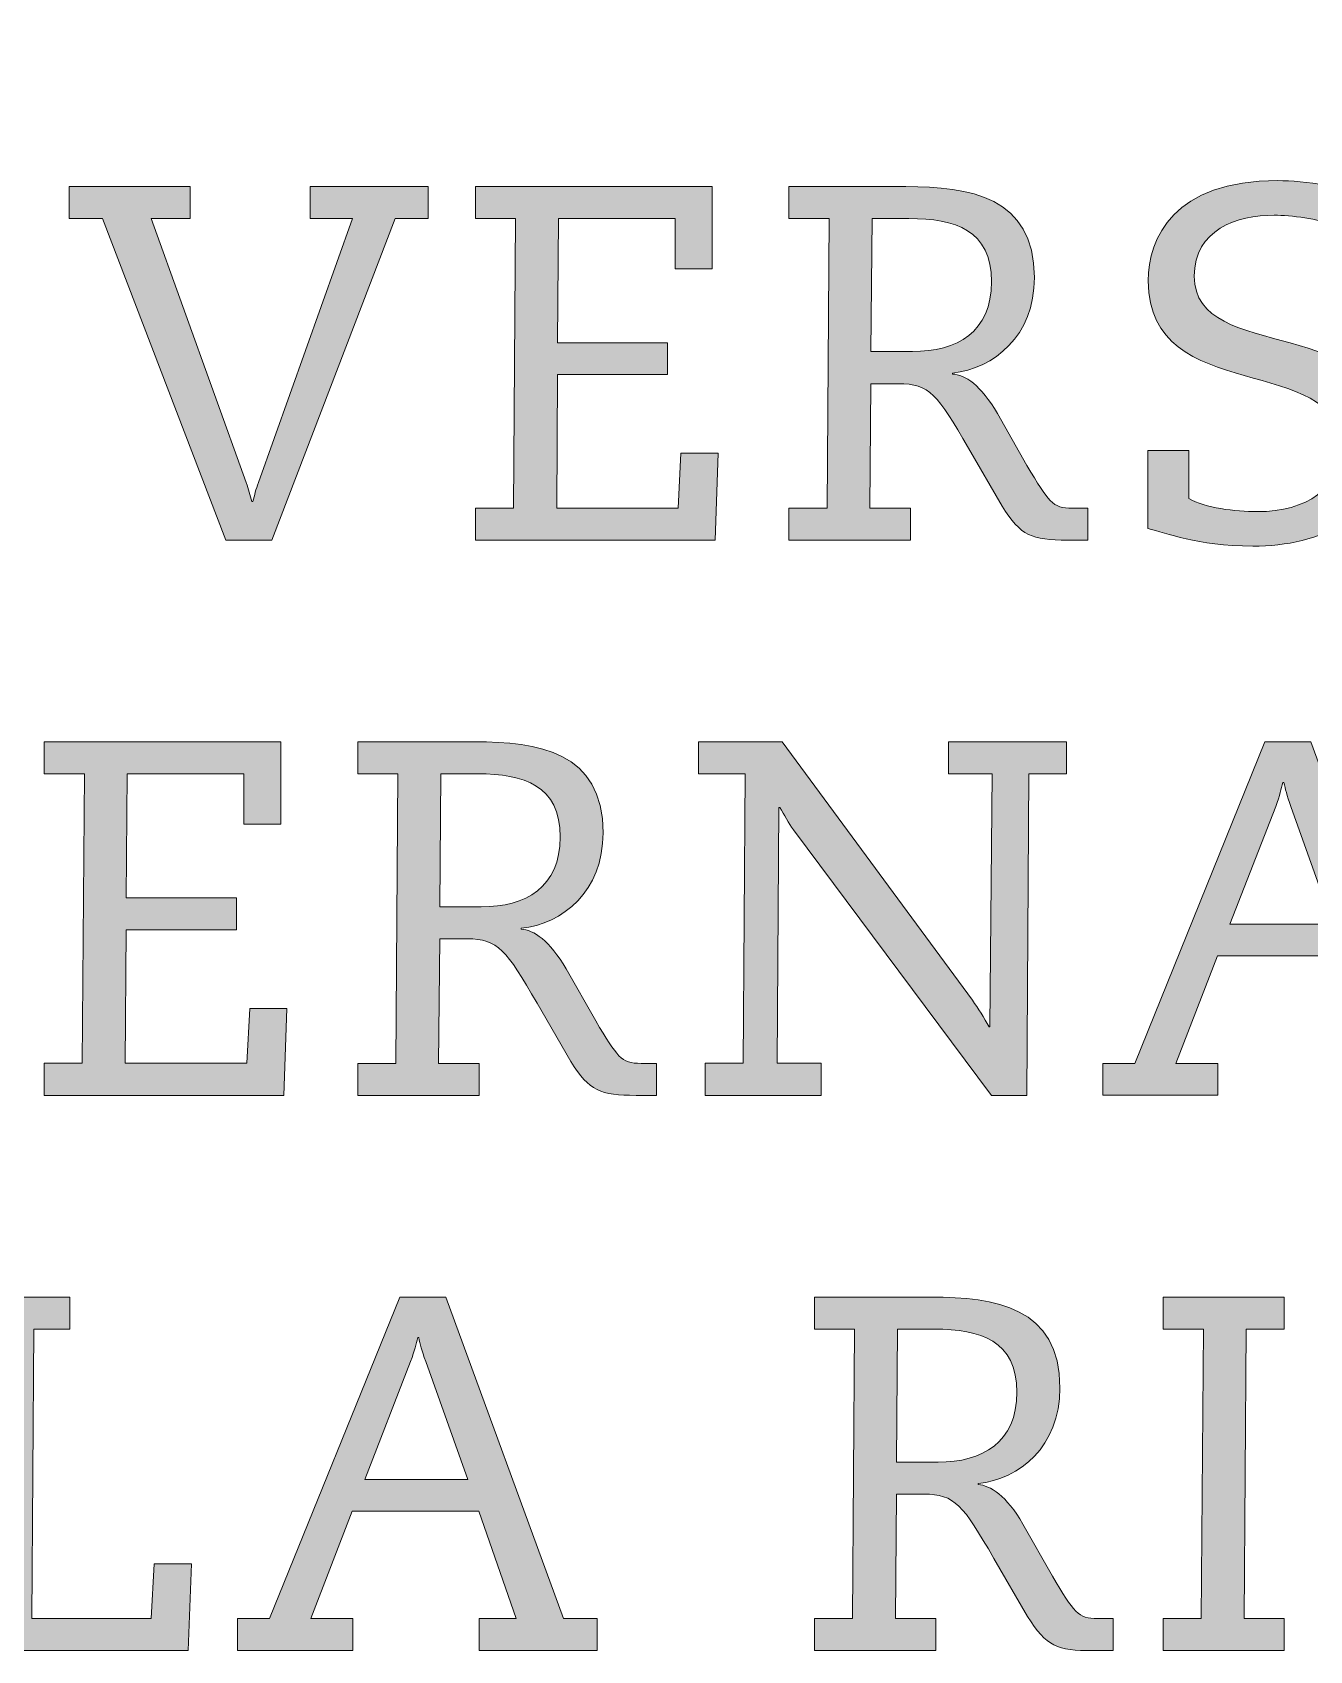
# Model space of a CAD drawing. Header units: centimetres. Extents: x 104.06 to 109.01, y 142.57 to 143.76.
# Drawn here: x 104.472 to 104.915, y 142.603 to 143.165 of the extents above; entities that cross this region are included whole.
import ezdxf

# ---------------------------------------------------------------- set-up
doc = ezdxf.new("R2010")
doc.units = ezdxf.units.CM
doc.header["$MEASUREMENT"] = 0
doc.layers.add('Capa 1', color=7, linetype='Continuous')

# ---------------------------------------------------------------- blocks, each defined once
blk = doc.blocks.new('block 4')
at = {"layer": 'Capa 1', "true_color": 0x0a95c8}
h = blk.add_hatch(color=142, dxfattribs=at)
h.dxf.hatch_style = 2
edge = h.paths.add_edge_path()
edge.add_spline(control_points=[(104.49606, 143.10004), (104.49606, 143.10004), (104.48456, 143.10004), (104.48456, 143.10004), (104.48456, 143.10004), (104.48456, 143.11115), (104.48456, 143.11115), (104.48456, 143.11115), (104.52657, 143.11115), (104.52657, 143.11115), (104.52657, 143.11115), (104.52657, 143.10004), (104.52657, 143.10004), (104.52657, 143.10004), (104.51305, 143.10004), (104.51305, 143.10004), (104.51305, 143.10004), (104.54602, 143.00838), (104.54602, 143.00838), (104.54689, 143.00614), (104.54724, 143.00408), (104.5479, 143.00184), (104.5479, 143.00184), (104.54825, 143.00184), (104.54825, 143.00184), (104.54896, 143.00408), (104.54931, 143.00614), (104.55023, 143.00838), (104.55023, 143.00838), (104.58284, 143.10004), (104.58284, 143.10004), (104.58284, 143.10004), (104.56823, 143.10004), (104.56823, 143.10004), (104.56823, 143.10004), (104.56823, 143.11115), (104.56823, 143.11115), (104.56823, 143.11115), (104.60918, 143.11115), (104.60918, 143.11115), (104.60918, 143.11115), (104.60918, 143.10004), (104.60918, 143.10004), (104.60918, 143.10004), (104.59773, 143.10004), (104.59773, 143.10004), (104.59773, 143.10004), (104.55484, 142.98845), (104.55484, 142.98845), (104.55484, 142.98845), (104.53895, 142.98845), (104.53895, 142.98845), (104.53895, 142.98845), (104.49606, 143.10004), (104.49606, 143.10004)], knot_values=[0, 0, 0, 0, 1, 1, 1, 2, 2, 2, 3, 3, 3, 4, 4, 4, 5, 5, 5, 6, 6, 6, 7, 7, 7, 8, 8, 8, 9, 9, 9, 10, 10, 10, 11, 11, 11, 12, 12, 12, 13, 13, 13, 14, 14, 14, 15, 15, 15, 16, 16, 16, 17, 17, 17, 18, 18, 18, 18], degree=3, periodic=1)
h = blk.add_hatch(color=142, dxfattribs=at)
h.dxf.hatch_style = 2
h.paths.add_polyline_path([(104.63951, 143.10004), (104.6256, 143.10004), (104.6256, 143.11115), (104.70773, 143.11115), (104.70773, 143.08266), (104.69487, 143.08266), (104.69487, 143.10004), (104.65444, 143.10004), (104.65409, 143.05698), (104.69228, 143.05698), (104.69228, 143.04591), (104.65409, 143.04591), (104.65378, 142.99956), (104.69597, 142.99956), (104.69693, 143.01861), (104.70979, 143.01861), (104.70874, 142.98845), (104.6256, 142.98845), (104.6256, 142.99956), (104.63881, 142.99956)])
h = blk.add_hatch(color=142, dxfattribs=at)
h.dxf.hatch_style = 2
edge = h.paths.add_edge_path()
edge.add_spline(control_points=[(104.76286, 143.0539), (104.76286, 143.0539), (104.77726, 143.0539), (104.77726, 143.0539), (104.79276, 143.0539), (104.80474, 143.06066), (104.80474, 143.07818), (104.80474, 143.09609), (104.79206, 143.10008), (104.77608, 143.10008), (104.77608, 143.10008), (104.76326, 143.10008), (104.76326, 143.10008), (104.76326, 143.10008), (104.76286, 143.0539), (104.76286, 143.0539)], knot_values=[0, 0, 0, 0, 1, 1, 1, 2, 2, 2, 3, 3, 3, 4, 4, 4, 5, 5, 5, 5], degree=3, periodic=1)
edge = h.paths.add_edge_path()
edge.add_spline(control_points=[(104.73442, 143.11115), (104.73442, 143.11115), (104.77502, 143.11115), (104.77502, 143.11115), (104.79693, 143.11115), (104.81962, 143.10785), (104.81962, 143.07958), (104.81962, 143.05926), (104.80553, 143.04798), (104.79118, 143.0464), (104.79118, 143.0464), (104.79118, 143.04609), (104.79118, 143.04609), (104.79552, 143.04591), (104.8011, 143.04227), (104.8068, 143.03235), (104.8068, 143.03235), (104.81703, 143.01431), (104.81703, 143.01431), (104.82472, 143.00162), (104.82572, 142.99952), (104.83279, 142.99952), (104.83279, 142.99952), (104.83819, 142.99952), (104.83819, 142.99952), (104.83819, 142.99952), (104.83819, 142.98845), (104.83819, 142.98845), (104.83819, 142.98845), (104.83112, 142.98845), (104.83112, 142.98845), (104.81861, 142.98845), (104.81497, 142.98982), (104.80839, 143.00026), (104.80839, 143.00026), (104.79675, 143.02036), (104.79675, 143.02036), (104.78596, 143.03898), (104.78323, 143.04275), (104.77239, 143.04275), (104.77239, 143.04275), (104.76286, 143.04275), (104.76286, 143.04275), (104.76286, 143.04275), (104.76251, 142.99952), (104.76251, 142.99952), (104.76251, 142.99952), (104.7766, 142.99952), (104.7766, 142.99952), (104.7766, 142.99952), (104.7766, 142.98845), (104.7766, 142.98845), (104.7766, 142.98845), (104.73442, 142.98845), (104.73442, 142.98845), (104.73442, 142.98845), (104.73442, 142.99952), (104.73442, 142.99952), (104.73442, 142.99952), (104.74763, 142.99952), (104.74763, 142.99952), (104.74763, 142.99952), (104.74833, 143.10008), (104.74833, 143.10008), (104.74833, 143.10008), (104.73442, 143.10008), (104.73442, 143.10008), (104.73442, 143.10008), (104.73442, 143.11115), (104.73442, 143.11115)], knot_values=[0, 0, 0, 0, 1, 1, 1, 2, 2, 2, 3, 3, 3, 4, 4, 4, 5, 5, 5, 6, 6, 6, 7, 7, 7, 8, 8, 8, 9, 9, 9, 10, 10, 10, 11, 11, 11, 12, 12, 12, 13, 13, 13, 14, 14, 14, 15, 15, 15, 16, 16, 16, 17, 17, 17, 18, 18, 18, 19, 19, 19, 20, 20, 20, 21, 21, 21, 22, 22, 22, 23, 23, 23, 23], degree=3, periodic=1)
h = blk.add_hatch(color=142, dxfattribs=at)
h.dxf.hatch_style = 2
edge = h.paths.add_edge_path()
edge.add_spline(control_points=[(104.859, 143.01953), (104.859, 143.01953), (104.87318, 143.01953), (104.87318, 143.01953), (104.87318, 143.01953), (104.87318, 143.00285), (104.87318, 143.00285), (104.8788, 142.99956), (104.88937, 142.99833), (104.89697, 142.99833), (104.91435, 142.99833), (104.92576, 143.00632), (104.92576, 143.02107), (104.92576, 143.0539), (104.85917, 143.03441), (104.85917, 143.0784), (104.85917, 143.09328), (104.86786, 143.11325), (104.90417, 143.11325), (104.91294, 143.11325), (104.9291, 143.11097), (104.93674, 143.1075), (104.93674, 143.1075), (104.93674, 143.0827), (104.93674, 143.0827), (104.93674, 143.0827), (104.92317, 143.0827), (104.92317, 143.0827), (104.92317, 143.0827), (104.92317, 143.09798), (104.92317, 143.09798), (104.9187, 143.09986), (104.90864, 143.10123), (104.90285, 143.10123), (104.8899, 143.10123), (104.87511, 143.09626), (104.87511, 143.08011), (104.87511, 143.04885), (104.94178, 143.06848), (104.94178, 143.02317), (104.94178, 142.99605), (104.91887, 142.98635), (104.89543, 142.98635), (104.8755, 142.98635), (104.86576, 142.99104), (104.859, 142.99245), (104.859, 142.99245), (104.859, 143.01953), (104.859, 143.01953)], knot_values=[0, 0, 0, 0, 1, 1, 1, 2, 2, 2, 3, 3, 3, 4, 4, 4, 5, 5, 5, 6, 6, 6, 7, 7, 7, 8, 8, 8, 9, 9, 9, 10, 10, 10, 11, 11, 11, 12, 12, 12, 13, 13, 13, 14, 14, 14, 15, 15, 15, 16, 16, 16, 16], degree=3, periodic=1)
h = blk.add_hatch(color=142, dxfattribs=at)
h.dxf.hatch_style = 2
h.paths.add_polyline_path([(104.48983, 142.90729), (104.47591, 142.90729), (104.47591, 142.91835), (104.55804, 142.91835), (104.55804, 142.88986), (104.54518, 142.88986), (104.54518, 142.90729), (104.50471, 142.90729), (104.50436, 142.86418), (104.54259, 142.86418), (104.54259, 142.85312), (104.50436, 142.85312), (104.50401, 142.80681), (104.54623, 142.80681), (104.5472, 142.82586), (104.5601, 142.82586), (104.55905, 142.79566), (104.47591, 142.79566), (104.47591, 142.80681), (104.48908, 142.80681)])
h = blk.add_hatch(color=142, dxfattribs=at)
h.dxf.hatch_style = 2
edge = h.paths.add_edge_path()
edge.add_spline(control_points=[(104.61318, 142.86111), (104.61318, 142.86111), (104.62757, 142.86111), (104.62757, 142.86111), (104.64303, 142.86111), (104.65501, 142.86787), (104.65501, 142.88538), (104.65501, 142.9033), (104.64232, 142.90729), (104.62635, 142.90729), (104.62635, 142.90729), (104.61353, 142.90729), (104.61353, 142.90729), (104.61353, 142.90729), (104.61318, 142.86111), (104.61318, 142.86111)], knot_values=[0, 0, 0, 0, 1, 1, 1, 2, 2, 2, 3, 3, 3, 4, 4, 4, 5, 5, 5, 5], degree=3, periodic=1)
edge = h.paths.add_edge_path()
edge.add_spline(control_points=[(104.58469, 142.91839), (104.58469, 142.91839), (104.62529, 142.91839), (104.62529, 142.91839), (104.64715, 142.91839), (104.66989, 142.9151), (104.66989, 142.88679), (104.66989, 142.86646), (104.65584, 142.85518), (104.64145, 142.85365), (104.64145, 142.85365), (104.64145, 142.85334), (104.64145, 142.85334), (104.64575, 142.85312), (104.65137, 142.84948), (104.65707, 142.83956), (104.65707, 142.83956), (104.66735, 142.82151), (104.66735, 142.82151), (104.67494, 142.80887), (104.67599, 142.80677), (104.6831, 142.80677), (104.6831, 142.80677), (104.68846, 142.80677), (104.68846, 142.80677), (104.68846, 142.80677), (104.68846, 142.79566), (104.68846, 142.79566), (104.68846, 142.79566), (104.68135, 142.79566), (104.68135, 142.79566), (104.66888, 142.79566), (104.66524, 142.79707), (104.65865, 142.80742), (104.65865, 142.80742), (104.64702, 142.82762), (104.64702, 142.82762), (104.63627, 142.84618), (104.63346, 142.85), (104.6227, 142.85), (104.6227, 142.85), (104.61318, 142.85), (104.61318, 142.85), (104.61318, 142.85), (104.61278, 142.80677), (104.61278, 142.80677), (104.61278, 142.80677), (104.62687, 142.80677), (104.62687, 142.80677), (104.62687, 142.80677), (104.62687, 142.79566), (104.62687, 142.79566), (104.62687, 142.79566), (104.58469, 142.79566), (104.58469, 142.79566), (104.58469, 142.79566), (104.58469, 142.80677), (104.58469, 142.80677), (104.58469, 142.80677), (104.5979, 142.80677), (104.5979, 142.80677), (104.5979, 142.80677), (104.5986, 142.90729), (104.5986, 142.90729), (104.5986, 142.90729), (104.58469, 142.90729), (104.58469, 142.90729), (104.58469, 142.90729), (104.58469, 142.91839), (104.58469, 142.91839)], knot_values=[0, 0, 0, 0, 1, 1, 1, 2, 2, 2, 3, 3, 3, 4, 4, 4, 5, 5, 5, 6, 6, 6, 7, 7, 7, 8, 8, 8, 9, 9, 9, 10, 10, 10, 11, 11, 11, 12, 12, 12, 13, 13, 13, 14, 14, 14, 15, 15, 15, 16, 16, 16, 17, 17, 17, 18, 18, 18, 19, 19, 19, 20, 20, 20, 21, 21, 21, 22, 22, 22, 23, 23, 23, 23], degree=3, periodic=1)
h = blk.add_hatch(color=142, dxfattribs=at)
h.dxf.hatch_style = 2
edge = h.paths.add_edge_path()
edge.add_spline(control_points=[(104.71919, 142.90729), (104.71919, 142.90729), (104.70303, 142.90729), (104.70303, 142.90729), (104.70303, 142.90729), (104.70303, 142.91835), (104.70303, 142.91835), (104.70303, 142.91835), (104.73201, 142.91835), (104.73201, 142.91835), (104.73201, 142.91835), (104.79811, 142.82867), (104.79811, 142.82867), (104.80018, 142.82586), (104.80206, 142.82257), (104.80386, 142.81945), (104.80386, 142.81945), (104.80417, 142.81945), (104.80417, 142.81945), (104.80417, 142.81945), (104.80492, 142.90729), (104.80492, 142.90729), (104.80492, 142.90729), (104.78982, 142.90729), (104.78982, 142.90729), (104.78982, 142.90729), (104.78982, 142.91835), (104.78982, 142.91835), (104.78982, 142.91835), (104.83073, 142.91835), (104.83073, 142.91835), (104.83073, 142.91835), (104.83073, 142.90729), (104.83073, 142.90729), (104.83073, 142.90729), (104.81774, 142.90729), (104.81774, 142.90729), (104.81774, 142.90729), (104.81703, 142.79566), (104.81703, 142.79566), (104.81703, 142.79566), (104.8047, 142.79566), (104.8047, 142.79566), (104.8047, 142.79566), (104.736, 142.8878), (104.736, 142.8878), (104.73424, 142.89026), (104.73271, 142.89302), (104.7313, 142.89565), (104.7313, 142.89565), (104.73095, 142.89565), (104.73095, 142.89565), (104.73095, 142.89565), (104.73029, 142.80681), (104.73029, 142.80681), (104.73029, 142.80681), (104.74557, 142.80681), (104.74557, 142.80681), (104.74557, 142.80681), (104.74557, 142.79566), (104.74557, 142.79566), (104.74557, 142.79566), (104.70527, 142.79566), (104.70527, 142.79566), (104.70527, 142.79566), (104.70527, 142.80681), (104.70527, 142.80681), (104.70527, 142.80681), (104.71849, 142.80681), (104.71849, 142.80681), (104.71849, 142.80681), (104.71919, 142.90729), (104.71919, 142.90729)], knot_values=[0, 0, 0, 0, 1, 1, 1, 2, 2, 2, 3, 3, 3, 4, 4, 4, 5, 5, 5, 6, 6, 6, 7, 7, 7, 8, 8, 8, 9, 9, 9, 10, 10, 10, 11, 11, 11, 12, 12, 12, 13, 13, 13, 14, 14, 14, 15, 15, 15, 16, 16, 16, 17, 17, 17, 18, 18, 18, 19, 19, 19, 20, 20, 20, 21, 21, 21, 22, 22, 22, 23, 23, 23, 24, 24, 24, 24], degree=3, periodic=1)
h = blk.add_hatch(color=142, dxfattribs=at)
h.dxf.hatch_style = 2
edge = h.paths.add_edge_path()
edge.add_spline(control_points=[(104.92322, 142.85505), (104.92322, 142.85505), (104.90864, 142.89596), (104.90864, 142.89596), (104.90728, 142.89996), (104.90671, 142.90202), (104.90623, 142.9043), (104.90623, 142.9043), (104.90583, 142.9043), (104.90583, 142.9043), (104.90531, 142.90202), (104.90483, 142.89996), (104.90342, 142.89596), (104.90342, 142.89596), (104.88748, 142.85505), (104.88748, 142.85505), (104.88748, 142.85505), (104.92322, 142.85505), (104.92322, 142.85505)], knot_values=[0, 0, 0, 0, 1, 1, 1, 2, 2, 2, 3, 3, 3, 4, 4, 4, 5, 5, 5, 6, 6, 6, 6], degree=3, periodic=1)
h.paths.add_polyline_path([(104.84337, 142.80677), (104.85448, 142.80677), (104.89964, 142.91839), (104.91558, 142.91839), (104.95654, 142.80677), (104.96817, 142.80677), (104.96817, 142.7957), (104.92721, 142.7957), (104.92721, 142.80677), (104.94003, 142.80677), (104.92708, 142.84408), (104.88314, 142.84408), (104.86874, 142.80677), (104.88332, 142.80677), (104.88332, 142.7957), (104.84337, 142.7957)])
h = blk.add_hatch(color=142, dxfattribs=at)
h.dxf.hatch_style = 2
h.paths.add_polyline_path([(104.45734, 142.7145), (104.44347, 142.7145), (104.44347, 142.7256), (104.48482, 142.7256), (104.48482, 142.7145), (104.47227, 142.7145), (104.47157, 142.61401), (104.51305, 142.61401), (104.5141, 142.63306), (104.52696, 142.63306), (104.52586, 142.60287), (104.44347, 142.60287), (104.44347, 142.61401), (104.45664, 142.61401)])
h = blk.add_hatch(color=142, dxfattribs=at)
h.dxf.hatch_style = 2
edge = h.paths.add_edge_path()
edge.add_spline(control_points=[(104.62288, 142.66226), (104.62288, 142.66226), (104.6083, 142.70321), (104.6083, 142.70321), (104.6069, 142.70717), (104.60637, 142.70927), (104.60589, 142.71155), (104.60589, 142.71155), (104.60554, 142.71155), (104.60554, 142.71155), (104.60501, 142.70927), (104.60448, 142.70717), (104.60308, 142.70321), (104.60308, 142.70321), (104.58715, 142.66226), (104.58715, 142.66226), (104.58715, 142.66226), (104.62288, 142.66226), (104.62288, 142.66226)], knot_values=[0, 0, 0, 0, 1, 1, 1, 2, 2, 2, 3, 3, 3, 4, 4, 4, 5, 5, 5, 6, 6, 6, 6], degree=3, periodic=1)
h.paths.add_polyline_path([(104.54303, 142.61401), (104.55413, 142.61401), (104.5993, 142.7256), (104.61528, 142.7256), (104.65619, 142.61401), (104.66787, 142.61401), (104.66787, 142.60291), (104.62687, 142.60291), (104.62687, 142.61401), (104.63973, 142.61401), (104.6267, 142.65133), (104.5828, 142.65133), (104.5684, 142.61401), (104.58297, 142.61401), (104.58297, 142.60291), (104.54303, 142.60291)])
h = blk.add_hatch(color=142, dxfattribs=at)
h.dxf.hatch_style = 2
edge = h.paths.add_edge_path()
edge.add_spline(control_points=[(104.77173, 142.66831), (104.77173, 142.66831), (104.78617, 142.66831), (104.78617, 142.66831), (104.80154, 142.66831), (104.81352, 142.67508), (104.81352, 142.69259), (104.81352, 142.7105), (104.80092, 142.7145), (104.7849, 142.7145), (104.7849, 142.7145), (104.77208, 142.7145), (104.77208, 142.7145), (104.77208, 142.7145), (104.77173, 142.66831), (104.77173, 142.66831)], knot_values=[0, 0, 0, 0, 1, 1, 1, 2, 2, 2, 3, 3, 3, 4, 4, 4, 5, 5, 5, 5], degree=3, periodic=1)
edge = h.paths.add_edge_path()
edge.add_spline(control_points=[(104.74324, 142.7256), (104.74324, 142.7256), (104.78389, 142.7256), (104.78389, 142.7256), (104.80575, 142.7256), (104.82849, 142.72226), (104.82849, 142.69404), (104.82849, 142.67367), (104.81444, 142.66244), (104.80004, 142.66085), (104.80004, 142.66085), (104.80004, 142.6605), (104.80004, 142.6605), (104.80434, 142.66033), (104.80988, 142.65668), (104.81563, 142.64681), (104.81563, 142.64681), (104.82585, 142.62872), (104.82585, 142.62872), (104.83349, 142.61608), (104.83459, 142.61397), (104.84166, 142.61397), (104.84166, 142.61397), (104.84701, 142.61397), (104.84701, 142.61397), (104.84701, 142.61397), (104.84701, 142.60287), (104.84701, 142.60287), (104.84701, 142.60287), (104.83995, 142.60287), (104.83995, 142.60287), (104.82744, 142.60287), (104.82379, 142.60431), (104.81725, 142.61468), (104.81725, 142.61468), (104.80558, 142.63487), (104.80558, 142.63487), (104.79482, 142.65339), (104.79206, 142.65721), (104.7813, 142.65721), (104.7813, 142.65721), (104.77173, 142.65721), (104.77173, 142.65721), (104.77173, 142.65721), (104.77138, 142.61397), (104.77138, 142.61397), (104.77138, 142.61397), (104.78543, 142.61397), (104.78543, 142.61397), (104.78543, 142.61397), (104.78543, 142.60287), (104.78543, 142.60287), (104.78543, 142.60287), (104.74324, 142.60287), (104.74324, 142.60287), (104.74324, 142.60287), (104.74324, 142.61397), (104.74324, 142.61397), (104.74324, 142.61397), (104.75645, 142.61397), (104.75645, 142.61397), (104.75645, 142.61397), (104.75716, 142.7145), (104.75716, 142.7145), (104.75716, 142.7145), (104.74324, 142.7145), (104.74324, 142.7145), (104.74324, 142.7145), (104.74324, 142.7256), (104.74324, 142.7256)], knot_values=[0, 0, 0, 0, 1, 1, 1, 2, 2, 2, 3, 3, 3, 4, 4, 4, 5, 5, 5, 6, 6, 6, 7, 7, 7, 8, 8, 8, 9, 9, 9, 10, 10, 10, 11, 11, 11, 12, 12, 12, 13, 13, 13, 14, 14, 14, 15, 15, 15, 16, 16, 16, 17, 17, 17, 18, 18, 18, 19, 19, 19, 20, 20, 20, 21, 21, 21, 22, 22, 22, 23, 23, 23, 23], degree=3, periodic=1)
h = blk.add_hatch(color=142, dxfattribs=at)
h.dxf.hatch_style = 2
h.paths.add_polyline_path([(104.87827, 142.7145), (104.86435, 142.7145), (104.86435, 142.7256), (104.90636, 142.7256), (104.90636, 142.7145), (104.89315, 142.7145), (104.89245, 142.61401), (104.90636, 142.61401), (104.90636, 142.60287), (104.86435, 142.60287), (104.86435, 142.61401), (104.87756, 142.61401)])
at = {"layer": 'Capa 1', "lineweight": 0}
for points in [[(104.63951, 143.10004), (104.6256, 143.10004), (104.6256, 143.11115), (104.70773, 143.11115), (104.70773, 143.08266), (104.69487, 143.08266), (104.69487, 143.10004), (104.65444, 143.10004), (104.65409, 143.05698), (104.69228, 143.05698), (104.69228, 143.04591), (104.65409, 143.04591), (104.65378, 142.99956), (104.69597, 142.99956), (104.69693, 143.01861), (104.70979, 143.01861), (104.70874, 142.98845), (104.6256, 142.98845), (104.6256, 142.99956), (104.63881, 142.99956), (104.63951, 143.10004)], [(104.48983, 142.90729), (104.47591, 142.90729), (104.47591, 142.91835), (104.55804, 142.91835), (104.55804, 142.88986), (104.54518, 142.88986), (104.54518, 142.90729), (104.50471, 142.90729), (104.50436, 142.86418), (104.54259, 142.86418), (104.54259, 142.85312), (104.50436, 142.85312), (104.50401, 142.80681), (104.54623, 142.80681), (104.5472, 142.82586), (104.5601, 142.82586), (104.55905, 142.79566), (104.47591, 142.79566), (104.47591, 142.80681), (104.48908, 142.80681), (104.48983, 142.90729)], [(104.84337, 142.80677), (104.85448, 142.80677), (104.89964, 142.91839), (104.91558, 142.91839), (104.95654, 142.80677), (104.96817, 142.80677), (104.96817, 142.7957), (104.92721, 142.7957), (104.92721, 142.80677), (104.94003, 142.80677), (104.92708, 142.84408), (104.88314, 142.84408), (104.86874, 142.80677), (104.88332, 142.80677), (104.88332, 142.7957), (104.84337, 142.7957), (104.84337, 142.80677)], [(104.45734, 142.7145), (104.44347, 142.7145), (104.44347, 142.7256), (104.48482, 142.7256), (104.48482, 142.7145), (104.47227, 142.7145), (104.47157, 142.61401), (104.51305, 142.61401), (104.5141, 142.63306), (104.52696, 142.63306), (104.52586, 142.60287), (104.44347, 142.60287), (104.44347, 142.61401), (104.45664, 142.61401), (104.45734, 142.7145)], [(104.54303, 142.61401), (104.55413, 142.61401), (104.5993, 142.7256), (104.61528, 142.7256), (104.65619, 142.61401), (104.66787, 142.61401), (104.66787, 142.60291), (104.62687, 142.60291), (104.62687, 142.61401), (104.63973, 142.61401), (104.6267, 142.65133), (104.5828, 142.65133), (104.5684, 142.61401), (104.58297, 142.61401), (104.58297, 142.60291), (104.54303, 142.60291), (104.54303, 142.61401)], [(104.87827, 142.7145), (104.86435, 142.7145), (104.86435, 142.7256), (104.90636, 142.7256), (104.90636, 142.7145), (104.89315, 142.7145), (104.89245, 142.61401), (104.90636, 142.61401), (104.90636, 142.60287), (104.86435, 142.60287), (104.86435, 142.61401), (104.87756, 142.61401), (104.87827, 142.7145)]]:
    blk.add_lwpolyline(points, dxfattribs=at)
for points, knots in [([(104.49606, 143.10004), (104.49606, 143.10004), (104.48456, 143.10004), (104.48456, 143.10004), (104.48456, 143.10004), (104.48456, 143.11115), (104.48456, 143.11115), (104.48456, 143.11115), (104.52657, 143.11115), (104.52657, 143.11115), (104.52657, 143.11115), (104.52657, 143.10004), (104.52657, 143.10004), (104.52657, 143.10004), (104.51305, 143.10004), (104.51305, 143.10004), (104.51305, 143.10004), (104.54602, 143.00838), (104.54602, 143.00838), (104.54689, 143.00614), (104.54724, 143.00408), (104.5479, 143.00184), (104.5479, 143.00184), (104.54825, 143.00184), (104.54825, 143.00184), (104.54896, 143.00408), (104.54931, 143.00614), (104.55023, 143.00838), (104.55023, 143.00838), (104.58284, 143.10004), (104.58284, 143.10004), (104.58284, 143.10004), (104.56823, 143.10004), (104.56823, 143.10004), (104.56823, 143.10004), (104.56823, 143.11115), (104.56823, 143.11115), (104.56823, 143.11115), (104.60918, 143.11115), (104.60918, 143.11115), (104.60918, 143.11115), (104.60918, 143.10004), (104.60918, 143.10004), (104.60918, 143.10004), (104.59773, 143.10004), (104.59773, 143.10004), (104.59773, 143.10004), (104.55484, 142.98845), (104.55484, 142.98845), (104.55484, 142.98845), (104.53895, 142.98845), (104.53895, 142.98845), (104.53895, 142.98845), (104.49606, 143.10004), (104.49606, 143.10004)], [0, 0, 0, 0, 1, 1, 1, 2, 2, 2, 3, 3, 3, 4, 4, 4, 5, 5, 5, 6, 6, 6, 7, 7, 7, 8, 8, 8, 9, 9, 9, 10, 10, 10, 11, 11, 11, 12, 12, 12, 13, 13, 13, 14, 14, 14, 15, 15, 15, 16, 16, 16, 17, 17, 17, 18, 18, 18, 18]), ([(104.73442, 143.11115), (104.73442, 143.11115), (104.77502, 143.11115), (104.77502, 143.11115), (104.79693, 143.11115), (104.81962, 143.10785), (104.81962, 143.07958), (104.81962, 143.05926), (104.80553, 143.04798), (104.79118, 143.0464), (104.79118, 143.0464), (104.79118, 143.04609), (104.79118, 143.04609), (104.79552, 143.04591), (104.8011, 143.04227), (104.8068, 143.03235), (104.8068, 143.03235), (104.81703, 143.01431), (104.81703, 143.01431), (104.82472, 143.00162), (104.82572, 142.99952), (104.83279, 142.99952), (104.83279, 142.99952), (104.83819, 142.99952), (104.83819, 142.99952), (104.83819, 142.99952), (104.83819, 142.98845), (104.83819, 142.98845), (104.83819, 142.98845), (104.83112, 142.98845), (104.83112, 142.98845), (104.81861, 142.98845), (104.81497, 142.98982), (104.80839, 143.00026), (104.80839, 143.00026), (104.79675, 143.02036), (104.79675, 143.02036), (104.78596, 143.03898), (104.78323, 143.04275), (104.77239, 143.04275), (104.77239, 143.04275), (104.76286, 143.04275), (104.76286, 143.04275), (104.76286, 143.04275), (104.76251, 142.99952), (104.76251, 142.99952), (104.76251, 142.99952), (104.7766, 142.99952), (104.7766, 142.99952), (104.7766, 142.99952), (104.7766, 142.98845), (104.7766, 142.98845), (104.7766, 142.98845), (104.73442, 142.98845), (104.73442, 142.98845), (104.73442, 142.98845), (104.73442, 142.99952), (104.73442, 142.99952), (104.73442, 142.99952), (104.74763, 142.99952), (104.74763, 142.99952), (104.74763, 142.99952), (104.74833, 143.10008), (104.74833, 143.10008), (104.74833, 143.10008), (104.73442, 143.10008), (104.73442, 143.10008), (104.73442, 143.10008), (104.73442, 143.11115), (104.73442, 143.11115)], [0, 0, 0, 0, 1, 1, 1, 2, 2, 2, 3, 3, 3, 4, 4, 4, 5, 5, 5, 6, 6, 6, 7, 7, 7, 8, 8, 8, 9, 9, 9, 10, 10, 10, 11, 11, 11, 12, 12, 12, 13, 13, 13, 14, 14, 14, 15, 15, 15, 16, 16, 16, 17, 17, 17, 18, 18, 18, 19, 19, 19, 20, 20, 20, 21, 21, 21, 22, 22, 22, 23, 23, 23, 23]), ([(104.859, 143.01953), (104.859, 143.01953), (104.87318, 143.01953), (104.87318, 143.01953), (104.87318, 143.01953), (104.87318, 143.00285), (104.87318, 143.00285), (104.8788, 142.99956), (104.88937, 142.99833), (104.89697, 142.99833), (104.91435, 142.99833), (104.92576, 143.00632), (104.92576, 143.02107), (104.92576, 143.0539), (104.85917, 143.03441), (104.85917, 143.0784), (104.85917, 143.09328), (104.86786, 143.11325), (104.90417, 143.11325), (104.91294, 143.11325), (104.9291, 143.11097), (104.93674, 143.1075), (104.93674, 143.1075), (104.93674, 143.0827), (104.93674, 143.0827), (104.93674, 143.0827), (104.92317, 143.0827), (104.92317, 143.0827), (104.92317, 143.0827), (104.92317, 143.09798), (104.92317, 143.09798), (104.9187, 143.09986), (104.90864, 143.10123), (104.90285, 143.10123), (104.8899, 143.10123), (104.87511, 143.09626), (104.87511, 143.08011), (104.87511, 143.04885), (104.94178, 143.06848), (104.94178, 143.02317), (104.94178, 142.99605), (104.91887, 142.98635), (104.89543, 142.98635), (104.8755, 142.98635), (104.86576, 142.99104), (104.859, 142.99245), (104.859, 142.99245), (104.859, 143.01953), (104.859, 143.01953)], [0, 0, 0, 0, 1, 1, 1, 2, 2, 2, 3, 3, 3, 4, 4, 4, 5, 5, 5, 6, 6, 6, 7, 7, 7, 8, 8, 8, 9, 9, 9, 10, 10, 10, 11, 11, 11, 12, 12, 12, 13, 13, 13, 14, 14, 14, 15, 15, 15, 16, 16, 16, 16]), ([(104.76286, 143.0539), (104.76286, 143.0539), (104.77726, 143.0539), (104.77726, 143.0539), (104.79276, 143.0539), (104.80474, 143.06066), (104.80474, 143.07818), (104.80474, 143.09609), (104.79206, 143.10008), (104.77608, 143.10008), (104.77608, 143.10008), (104.76326, 143.10008), (104.76326, 143.10008), (104.76326, 143.10008), (104.76286, 143.0539), (104.76286, 143.0539)], [0, 0, 0, 0, 1, 1, 1, 2, 2, 2, 3, 3, 3, 4, 4, 4, 5, 5, 5, 5]), ([(104.58469, 142.91839), (104.58469, 142.91839), (104.62529, 142.91839), (104.62529, 142.91839), (104.64715, 142.91839), (104.66989, 142.9151), (104.66989, 142.88679), (104.66989, 142.86646), (104.65584, 142.85518), (104.64145, 142.85365), (104.64145, 142.85365), (104.64145, 142.85334), (104.64145, 142.85334), (104.64575, 142.85312), (104.65137, 142.84948), (104.65707, 142.83956), (104.65707, 142.83956), (104.66735, 142.82151), (104.66735, 142.82151), (104.67494, 142.80887), (104.67599, 142.80677), (104.6831, 142.80677), (104.6831, 142.80677), (104.68846, 142.80677), (104.68846, 142.80677), (104.68846, 142.80677), (104.68846, 142.79566), (104.68846, 142.79566), (104.68846, 142.79566), (104.68135, 142.79566), (104.68135, 142.79566), (104.66888, 142.79566), (104.66524, 142.79707), (104.65865, 142.80742), (104.65865, 142.80742), (104.64702, 142.82762), (104.64702, 142.82762), (104.63627, 142.84618), (104.63346, 142.85), (104.6227, 142.85), (104.6227, 142.85), (104.61318, 142.85), (104.61318, 142.85), (104.61318, 142.85), (104.61278, 142.80677), (104.61278, 142.80677), (104.61278, 142.80677), (104.62687, 142.80677), (104.62687, 142.80677), (104.62687, 142.80677), (104.62687, 142.79566), (104.62687, 142.79566), (104.62687, 142.79566), (104.58469, 142.79566), (104.58469, 142.79566), (104.58469, 142.79566), (104.58469, 142.80677), (104.58469, 142.80677), (104.58469, 142.80677), (104.5979, 142.80677), (104.5979, 142.80677), (104.5979, 142.80677), (104.5986, 142.90729), (104.5986, 142.90729), (104.5986, 142.90729), (104.58469, 142.90729), (104.58469, 142.90729), (104.58469, 142.90729), (104.58469, 142.91839), (104.58469, 142.91839)], [0, 0, 0, 0, 1, 1, 1, 2, 2, 2, 3, 3, 3, 4, 4, 4, 5, 5, 5, 6, 6, 6, 7, 7, 7, 8, 8, 8, 9, 9, 9, 10, 10, 10, 11, 11, 11, 12, 12, 12, 13, 13, 13, 14, 14, 14, 15, 15, 15, 16, 16, 16, 17, 17, 17, 18, 18, 18, 19, 19, 19, 20, 20, 20, 21, 21, 21, 22, 22, 22, 23, 23, 23, 23]), ([(104.71919, 142.90729), (104.71919, 142.90729), (104.70303, 142.90729), (104.70303, 142.90729), (104.70303, 142.90729), (104.70303, 142.91835), (104.70303, 142.91835), (104.70303, 142.91835), (104.73201, 142.91835), (104.73201, 142.91835), (104.73201, 142.91835), (104.79811, 142.82867), (104.79811, 142.82867), (104.80018, 142.82586), (104.80206, 142.82257), (104.80386, 142.81945), (104.80386, 142.81945), (104.80417, 142.81945), (104.80417, 142.81945), (104.80417, 142.81945), (104.80492, 142.90729), (104.80492, 142.90729), (104.80492, 142.90729), (104.78982, 142.90729), (104.78982, 142.90729), (104.78982, 142.90729), (104.78982, 142.91835), (104.78982, 142.91835), (104.78982, 142.91835), (104.83073, 142.91835), (104.83073, 142.91835), (104.83073, 142.91835), (104.83073, 142.90729), (104.83073, 142.90729), (104.83073, 142.90729), (104.81774, 142.90729), (104.81774, 142.90729), (104.81774, 142.90729), (104.81703, 142.79566), (104.81703, 142.79566), (104.81703, 142.79566), (104.8047, 142.79566), (104.8047, 142.79566), (104.8047, 142.79566), (104.736, 142.8878), (104.736, 142.8878), (104.73424, 142.89026), (104.73271, 142.89302), (104.7313, 142.89565), (104.7313, 142.89565), (104.73095, 142.89565), (104.73095, 142.89565), (104.73095, 142.89565), (104.73029, 142.80681), (104.73029, 142.80681), (104.73029, 142.80681), (104.74557, 142.80681), (104.74557, 142.80681), (104.74557, 142.80681), (104.74557, 142.79566), (104.74557, 142.79566), (104.74557, 142.79566), (104.70527, 142.79566), (104.70527, 142.79566), (104.70527, 142.79566), (104.70527, 142.80681), (104.70527, 142.80681), (104.70527, 142.80681), (104.71849, 142.80681), (104.71849, 142.80681), (104.71849, 142.80681), (104.71919, 142.90729), (104.71919, 142.90729)], [0, 0, 0, 0, 1, 1, 1, 2, 2, 2, 3, 3, 3, 4, 4, 4, 5, 5, 5, 6, 6, 6, 7, 7, 7, 8, 8, 8, 9, 9, 9, 10, 10, 10, 11, 11, 11, 12, 12, 12, 13, 13, 13, 14, 14, 14, 15, 15, 15, 16, 16, 16, 17, 17, 17, 18, 18, 18, 19, 19, 19, 20, 20, 20, 21, 21, 21, 22, 22, 22, 23, 23, 23, 24, 24, 24, 24]), ([(104.61318, 142.86111), (104.61318, 142.86111), (104.62757, 142.86111), (104.62757, 142.86111), (104.64303, 142.86111), (104.65501, 142.86787), (104.65501, 142.88538), (104.65501, 142.9033), (104.64232, 142.90729), (104.62635, 142.90729), (104.62635, 142.90729), (104.61353, 142.90729), (104.61353, 142.90729), (104.61353, 142.90729), (104.61318, 142.86111), (104.61318, 142.86111)], [0, 0, 0, 0, 1, 1, 1, 2, 2, 2, 3, 3, 3, 4, 4, 4, 5, 5, 5, 5]), ([(104.92322, 142.85505), (104.92322, 142.85505), (104.90864, 142.89596), (104.90864, 142.89596), (104.90728, 142.89996), (104.90671, 142.90202), (104.90623, 142.9043), (104.90623, 142.9043), (104.90583, 142.9043), (104.90583, 142.9043), (104.90531, 142.90202), (104.90483, 142.89996), (104.90342, 142.89596), (104.90342, 142.89596), (104.88748, 142.85505), (104.88748, 142.85505), (104.88748, 142.85505), (104.92322, 142.85505), (104.92322, 142.85505)], [0, 0, 0, 0, 1, 1, 1, 2, 2, 2, 3, 3, 3, 4, 4, 4, 5, 5, 5, 6, 6, 6, 6]), ([(104.74324, 142.7256), (104.74324, 142.7256), (104.78389, 142.7256), (104.78389, 142.7256), (104.80575, 142.7256), (104.82849, 142.72226), (104.82849, 142.69404), (104.82849, 142.67367), (104.81444, 142.66244), (104.80004, 142.66085), (104.80004, 142.66085), (104.80004, 142.6605), (104.80004, 142.6605), (104.80434, 142.66033), (104.80988, 142.65668), (104.81563, 142.64681), (104.81563, 142.64681), (104.82585, 142.62872), (104.82585, 142.62872), (104.83349, 142.61608), (104.83459, 142.61397), (104.84166, 142.61397), (104.84166, 142.61397), (104.84701, 142.61397), (104.84701, 142.61397), (104.84701, 142.61397), (104.84701, 142.60287), (104.84701, 142.60287), (104.84701, 142.60287), (104.83995, 142.60287), (104.83995, 142.60287), (104.82744, 142.60287), (104.82379, 142.60431), (104.81725, 142.61468), (104.81725, 142.61468), (104.80558, 142.63487), (104.80558, 142.63487), (104.79482, 142.65339), (104.79206, 142.65721), (104.7813, 142.65721), (104.7813, 142.65721), (104.77173, 142.65721), (104.77173, 142.65721), (104.77173, 142.65721), (104.77138, 142.61397), (104.77138, 142.61397), (104.77138, 142.61397), (104.78543, 142.61397), (104.78543, 142.61397), (104.78543, 142.61397), (104.78543, 142.60287), (104.78543, 142.60287), (104.78543, 142.60287), (104.74324, 142.60287), (104.74324, 142.60287), (104.74324, 142.60287), (104.74324, 142.61397), (104.74324, 142.61397), (104.74324, 142.61397), (104.75645, 142.61397), (104.75645, 142.61397), (104.75645, 142.61397), (104.75716, 142.7145), (104.75716, 142.7145), (104.75716, 142.7145), (104.74324, 142.7145), (104.74324, 142.7145), (104.74324, 142.7145), (104.74324, 142.7256), (104.74324, 142.7256)], [0, 0, 0, 0, 1, 1, 1, 2, 2, 2, 3, 3, 3, 4, 4, 4, 5, 5, 5, 6, 6, 6, 7, 7, 7, 8, 8, 8, 9, 9, 9, 10, 10, 10, 11, 11, 11, 12, 12, 12, 13, 13, 13, 14, 14, 14, 15, 15, 15, 16, 16, 16, 17, 17, 17, 18, 18, 18, 19, 19, 19, 20, 20, 20, 21, 21, 21, 22, 22, 22, 23, 23, 23, 23]), ([(104.62288, 142.66226), (104.62288, 142.66226), (104.6083, 142.70321), (104.6083, 142.70321), (104.6069, 142.70717), (104.60637, 142.70927), (104.60589, 142.71155), (104.60589, 142.71155), (104.60554, 142.71155), (104.60554, 142.71155), (104.60501, 142.70927), (104.60448, 142.70717), (104.60308, 142.70321), (104.60308, 142.70321), (104.58715, 142.66226), (104.58715, 142.66226), (104.58715, 142.66226), (104.62288, 142.66226), (104.62288, 142.66226)], [0, 0, 0, 0, 1, 1, 1, 2, 2, 2, 3, 3, 3, 4, 4, 4, 5, 5, 5, 6, 6, 6, 6]), ([(104.77173, 142.66831), (104.77173, 142.66831), (104.78617, 142.66831), (104.78617, 142.66831), (104.80154, 142.66831), (104.81352, 142.67508), (104.81352, 142.69259), (104.81352, 142.7105), (104.80092, 142.7145), (104.7849, 142.7145), (104.7849, 142.7145), (104.77208, 142.7145), (104.77208, 142.7145), (104.77208, 142.7145), (104.77173, 142.66831), (104.77173, 142.66831)], [0, 0, 0, 0, 1, 1, 1, 2, 2, 2, 3, 3, 3, 4, 4, 4, 5, 5, 5, 5])]:
    blk.add_open_spline(points, degree=3, knots=knots, dxfattribs=at)
blk = doc.blocks.new('block 3')
at = {"layer": 'Capa 1'}
blk.add_blockref('block 4', (0, 0), dxfattribs=at)
blk = doc.blocks.new('block 5')
at = {"layer": 'Capa 1', "true_color": 0x1c1c1b}
h = blk.add_hatch(color=250, dxfattribs=at)
h.dxf.hatch_style = 2
edge = h.paths.add_edge_path()
edge.add_spline(control_points=[(104.47597, 143.24686), (104.47597, 143.24686), (104.47597, 143.50686), (104.47597, 143.50686), (104.47597, 143.52853), (104.47163, 143.5441), (104.46232, 143.55361), (104.45313, 143.56312), (104.4358, 143.56784), (104.41034, 143.56784), (104.39893, 143.56784), (104.38367, 143.56722), (104.36473, 143.56581), (104.34581, 143.56446), (104.32841, 143.56274), (104.3127, 143.56054), (104.3127, 143.56054), (104.3127, 143.48891), (104.3127, 143.48891), (104.3127, 143.48891), (104.36293, 143.48891), (104.36293, 143.48891), (104.36293, 143.48891), (104.36293, 143.26557), (104.36293, 143.26557), (104.35098, 143.26285), (104.33837, 143.26081), (104.325, 143.2595), (104.31174, 143.25813), (104.26051, 143.2512), (104.23598, 143.26963), (104.22609, 143.27704), (104.22296, 143.29158), (104.22296, 143.30946), (104.22296, 143.30946), (104.22296, 143.50686), (104.22296, 143.50686), (104.22296, 143.52853), (104.21831, 143.5441), (104.20914, 143.55361), (104.19984, 143.56312), (104.18252, 143.56784), (104.15699, 143.56784), (104.14562, 143.56784), (104.13035, 143.56722), (104.11151, 143.56581), (104.09249, 143.56446), (104.07513, 143.56274), (104.05939, 143.56054), (104.05939, 143.56054), (104.05939, 143.48891), (104.05939, 143.48891), (104.05939, 143.48891), (104.10982, 143.48891), (104.10982, 143.48891), (104.10982, 143.48891), (104.10982, 143.29406), (104.10982, 143.29406), (104.10982, 143.23687), (104.1287, 143.20766), (104.13993, 143.19715), (104.16949, 143.16973), (104.20897, 143.15953), (104.24549, 143.15953), (104.30158, 143.15953), (104.3474, 143.18909), (104.36531, 143.20208), (104.36858, 143.19019), (104.37509, 143.18147), (104.38481, 143.17607), (104.3946, 143.17062), (104.4092, 143.16793), (104.42884, 143.16793), (104.46522, 143.16793), (104.52637, 143.17607), (104.52637, 143.17607), (104.52637, 143.17607), (104.52637, 143.24686), (104.52637, 143.24686), (104.52637, 143.24686), (104.47597, 143.24686), (104.47597, 143.24686)], knot_values=[0, 0, 0, 0, 1, 1, 1, 2, 2, 2, 3, 3, 3, 4, 4, 4, 5, 5, 5, 6, 6, 6, 7, 7, 7, 8, 8, 8, 9, 9, 9, 10, 10, 10, 11, 11, 11, 12, 12, 12, 13, 13, 13, 14, 14, 14, 15, 15, 15, 16, 16, 16, 17, 17, 17, 18, 18, 18, 19, 19, 19, 20, 20, 20, 21, 21, 21, 22, 22, 22, 23, 23, 23, 24, 24, 24, 25, 25, 25, 26, 26, 26, 27, 27, 27, 27], degree=3, periodic=1)
at = {"layer": 'Capa 1', "lineweight": 0}
blk.add_open_spline([(104.47597, 143.24686), (104.47597, 143.24686), (104.47597, 143.50686), (104.47597, 143.50686), (104.47597, 143.52853), (104.47163, 143.5441), (104.46232, 143.55361), (104.45313, 143.56312), (104.4358, 143.56784), (104.41034, 143.56784), (104.39893, 143.56784), (104.38367, 143.56722), (104.36473, 143.56581), (104.34581, 143.56446), (104.32841, 143.56274), (104.3127, 143.56054), (104.3127, 143.56054), (104.3127, 143.48891), (104.3127, 143.48891), (104.3127, 143.48891), (104.36293, 143.48891), (104.36293, 143.48891), (104.36293, 143.48891), (104.36293, 143.26557), (104.36293, 143.26557), (104.35098, 143.26285), (104.33837, 143.26081), (104.325, 143.2595), (104.31174, 143.25813), (104.26051, 143.2512), (104.23598, 143.26963), (104.22609, 143.27704), (104.22296, 143.29158), (104.22296, 143.30946), (104.22296, 143.30946), (104.22296, 143.50686), (104.22296, 143.50686), (104.22296, 143.52853), (104.21831, 143.5441), (104.20914, 143.55361), (104.19984, 143.56312), (104.18252, 143.56784), (104.15699, 143.56784), (104.14562, 143.56784), (104.13035, 143.56722), (104.11151, 143.56581), (104.09249, 143.56446), (104.07513, 143.56274), (104.05939, 143.56054), (104.05939, 143.56054), (104.05939, 143.48891), (104.05939, 143.48891), (104.05939, 143.48891), (104.10982, 143.48891), (104.10982, 143.48891), (104.10982, 143.48891), (104.10982, 143.29406), (104.10982, 143.29406), (104.10982, 143.23687), (104.1287, 143.20766), (104.13993, 143.19715), (104.16949, 143.16973), (104.20897, 143.15953), (104.24549, 143.15953), (104.30158, 143.15953), (104.3474, 143.18909), (104.36531, 143.20208), (104.36858, 143.19019), (104.37509, 143.18147), (104.38481, 143.17607), (104.3946, 143.17062), (104.4092, 143.16793), (104.42884, 143.16793), (104.46522, 143.16793), (104.52637, 143.17607), (104.52637, 143.17607), (104.52637, 143.17607), (104.52637, 143.24686), (104.52637, 143.24686), (104.52637, 143.24686), (104.47597, 143.24686), (104.47597, 143.24686)], degree=3, knots=[0, 0, 0, 0, 1, 1, 1, 2, 2, 2, 3, 3, 3, 4, 4, 4, 5, 5, 5, 6, 6, 6, 7, 7, 7, 8, 8, 8, 9, 9, 9, 10, 10, 10, 11, 11, 11, 12, 12, 12, 13, 13, 13, 14, 14, 14, 15, 15, 15, 16, 16, 16, 17, 17, 17, 18, 18, 18, 19, 19, 19, 20, 20, 20, 21, 21, 21, 22, 22, 22, 23, 23, 23, 24, 24, 24, 25, 25, 25, 26, 26, 26, 27, 27, 27, 27], dxfattribs=at)
blk = doc.blocks.new('block 2')
at = {"layer": 'Capa 1'}
for name in ['block 5', 'block 3']:
    blk.add_blockref(name, (0, 0), dxfattribs=at)

msp = doc.modelspace()

# ---------------------------------------------------------------- block references
at = {"layer": 'Capa 1'}
msp.add_blockref('block 2', (0, 0), dxfattribs=at)

doc.saveas('drawing.dxf')
